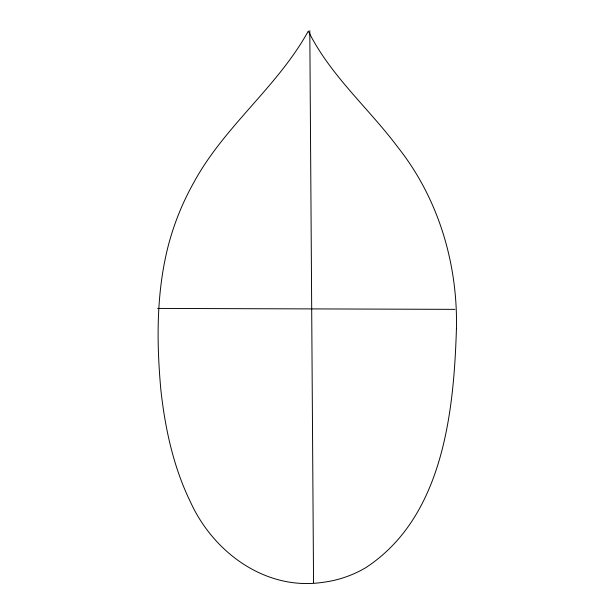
<?xml version="1.0" encoding="UTF-8"?>
<svg xmlns="http://www.w3.org/2000/svg" width="614" height="614" viewBox="0 0 614 614"><rect width="100%" height="100%" fill="white"/><g stroke="black" fill="none" stroke-linecap="round" stroke-linejoin="round"><path stroke-width="0.92" d="M157.575 308.42L454.913 309.356M309.801 30.7L313.554 582.763M456.425 328.697C453.853 412.677 442.917 516.965 366.013 567.528A111.656 111.656 0 0 1 322.534 582.379C265.724 590.806 213.695 552.646 190.731 502.551C173.371 467.124 164.989 428.088 160.784 389.069C156.501 341.323 156.309 292.533 168.244 245.8A265.793 265.793 0 0 1 194.032 182.105C224.501 126.116 277.582 86.827 308.297 31.099C330.309 75.537 368.761 108.287 398.095 147.544C438.488 198.614 457.867 263.936 456.425 328.697"/></g></svg>
